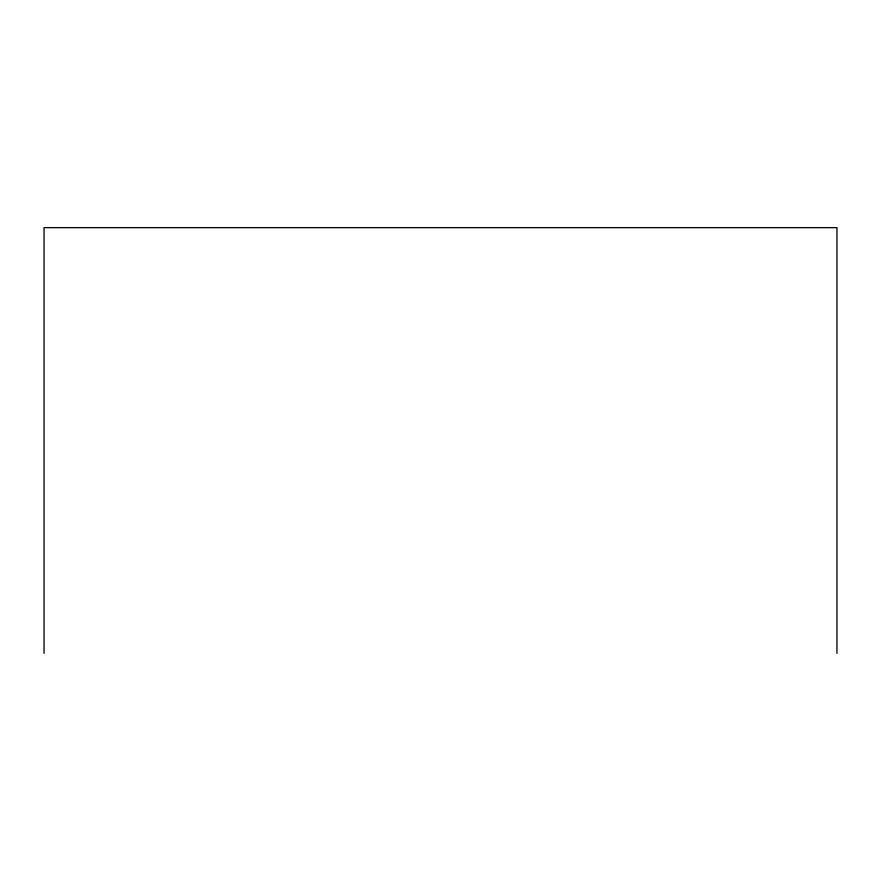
<?xml version="1.0" encoding="UTF-8"?>
<svg xmlns="http://www.w3.org/2000/svg" width="881" height="881" viewBox="0 0 881 881"><rect width="100%" height="100%" fill="white"/><g stroke="black" fill="none" stroke-linecap="round" stroke-linejoin="round"><path stroke-width="1.32" d="M836.95 653.35L836.95 227.65L44.05 227.65L44.05 653.35"/></g></svg>
